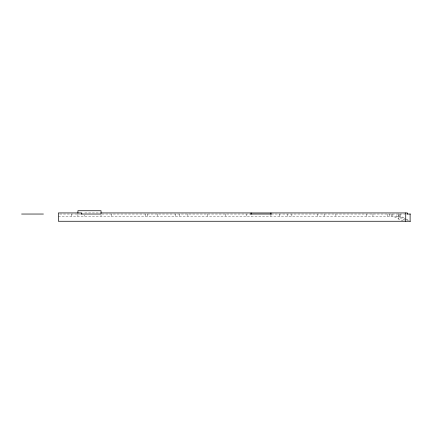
<?xml version="1.0" encoding="UTF-8"?>
<svg xmlns="http://www.w3.org/2000/svg" width="432" height="432" viewBox="0 0 432 432"><rect width="100%" height="100%" fill="white"/><g stroke="black" fill="none" stroke-linecap="round" stroke-linejoin="round"><path stroke-width="0.32" stroke-dasharray="2.16 1.62" d="M84.78 212.938L100.267 212.938M59.681 214.04L81.216 214.04M101.952 214.04L251.116 214.04L251.116 216.205M271.355 214.04L405.308 214.04M58.363 216.205L400.734 216.205L406.004 219.051M406.069 219.494L398.25 216.205L398.25 214.04M406.669 219.748L407.873 220.25M403.234 220.979L392.888 216.205L392.888 214.04M404.941 220.136L396.76 216.205L396.76 214.04M406.593 219.364L409.52 220.946M400.734 214.04L400.734 216.205M399.735 214.04L399.735 216.205M398.477 213.581L398.477 220.622M391.522 214.04L391.522 216.205M389.583 214.04L389.583 216.205M387.25 214.04L387.25 216.205M372.94 214.04L372.94 216.205M366.471 214.04L366.471 216.205M335.902 214.04L335.902 216.205M324.108 214.04L324.108 216.205M317.547 214.04L317.547 216.205M291.881 214.04L291.881 216.205M287.291 214.04L287.291 216.205M279.45 214.04L279.45 216.205M270.929 214.04L270.929 216.205M246.402 214.04L246.402 216.205M225.844 214.04L225.844 216.205M207.533 214.04L207.533 216.205M187.893 214.04L187.893 216.205M179.334 214.04L179.334 216.205M175.462 214.04L175.462 216.205M157.426 214.04L157.426 216.205M147.679 214.04L147.679 216.205M145.633 214.04L145.633 216.205M111.202 214.04L111.202 216.205M101.029 215.125L101.029 216.205M84.78 215.125L84.78 216.205M77.917 214.04L77.917 216.205M71.572 214.04L71.572 216.205"/><path stroke-width="0.65" d="M100.942 212.938L407.376 212.938L407.376 214.04M21.6 214.04L43.421 214.04M81.216 214.04L101.029 214.04L101.029 210.74L77.917 210.74L77.917 213.381M250.447 214.04L271.355 214.04M406.939 214.04L410.4 214.04M410.4 221.26L58.363 221.26L58.363 212.938L81.767 212.938L81.767 214.04M410.108 214.04L410.108 221.26M405.734 212.938L405.734 221.26M270.929 212.938L270.929 214.04M251.116 212.938L251.116 214.04"/></g></svg>
